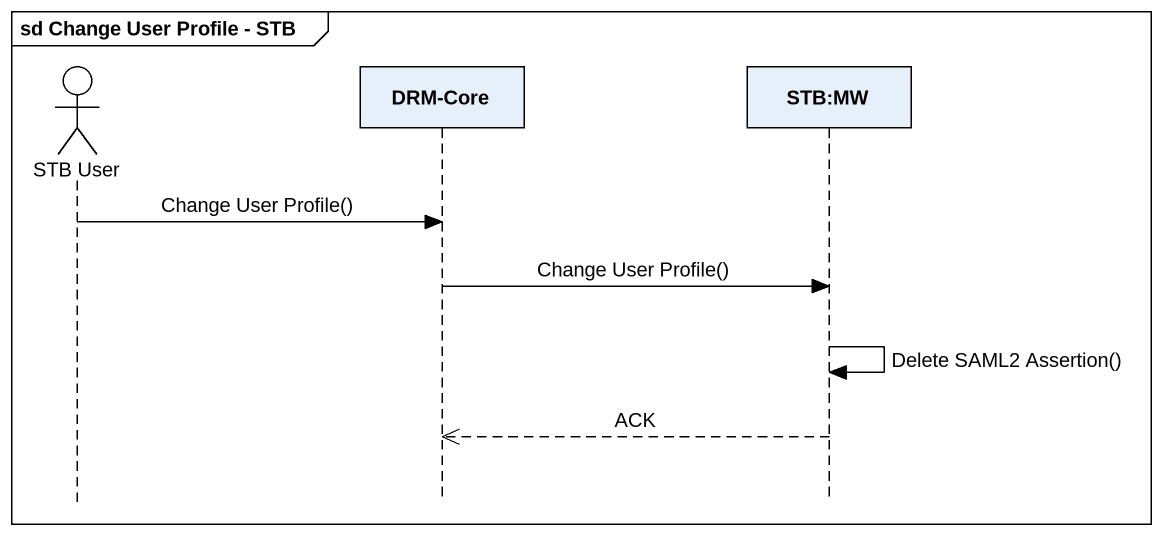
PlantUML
@startuml
mainframe sd Change User Profile - STB
hide footbox
actor "STB User" as STB_User
participant "DRM-Core" as DRM_Core
participant "STB:MW" as STB_MW

STB_User -> DRM_Core : Change User Profile()
DRM_Core -> STB_MW : Change User Profile()
STB_MW -> STB_MW : Delete SAML2 Assertion()
STB_MW -->> DRM_Core : ACK
@enduml
